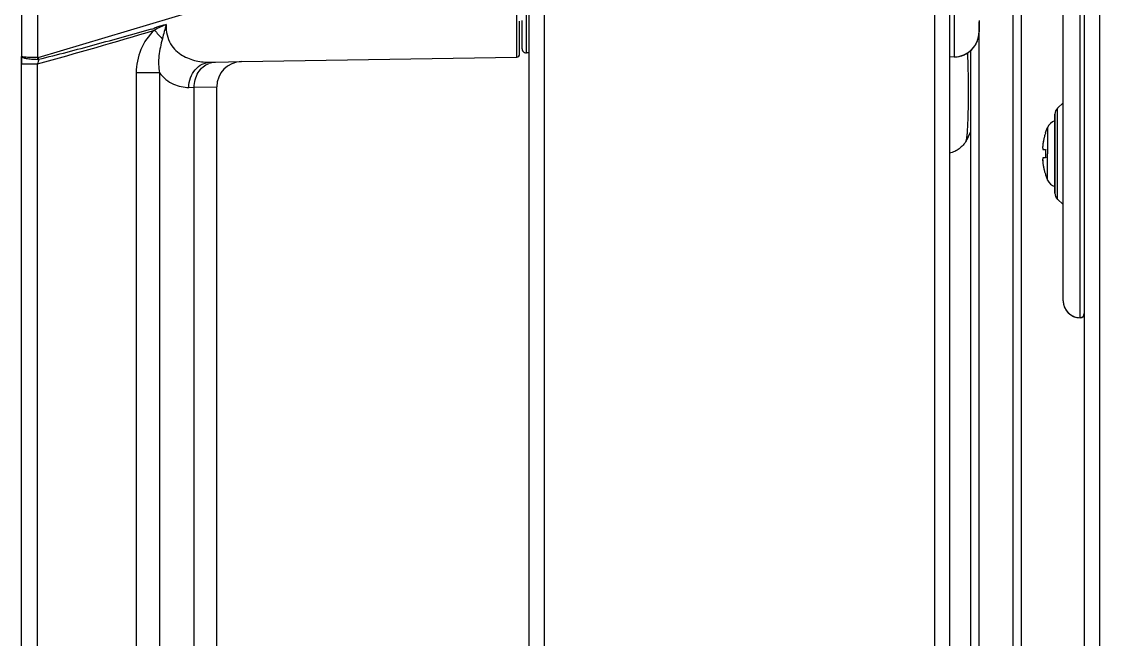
# Model space of a CAD drawing. Header units: millimetres. Extents: x -1584 to 3730, y -1918 to 2655.
# Drawn here: x -1584.1 to -1456, y 378.8 to 452.3 of the extents above; entities that cross this region are included whole.
import ezdxf

# ---------------------------------------------------------------- set-up
doc = ezdxf.new("R2010")
doc.units = ezdxf.units.MM
doc.header["$LTSCALE"] = 65.395
doc.layers.get('0').update_dxf_attribs({"linetype": 'CONTINUOUS'})
doc.layers.add('ASSI', color=7, linetype='CONTINUOUS')
doc.layers.add('GEOM', color=7, linetype='CONTINUOUS')

msp = doc.modelspace()

# ---------------------------------------------------------------- linework, layer by layer
at = {"linetype": 'Continuous'}
for p, q in [((-1523.83, 982.55), (-1523.83, -44.45)), ((-1522.03, 982.55), (-1522.03, -44.45)), ((-1475.63, 982.55), (-1475.63, -44.45)), ((-1473.83, 982.55), (-1473.83, -44.45)), ((-1457.83, 982.35), (-1457.83, 17.15)), ((-1456.03, 982.35), (-1456.03, -137.15)), ((-1524.13, 448.53), (-1524.13, 454.15)), ((-1524.93, 452.02), (-1524.93, 452.31)), ((-1524.63, 452.01), (-1524.63, 452.41)), ((-1524.93, 449.41), (-1524.93, 452.02)), ((-1524.63, 449.59), (-1524.63, 452.01)), ((-1524.63, 449.47), (-1524.63, 449.59)), ((-1524.93, 449.07), (-1524.93, 449.41)), ((-1524.93, 448.39), (-1524.93, 449.07)), ((-1524.63, 449.27), (-1524.63, 449.47)), ((-1524.63, 449.03), (-1524.63, 449.27)), ((-1523.83, 448.54), (-1524.13, 448.53)), ((-1561.68, 447.44), (-1561.05, 447.45)), ((-1561.05, 447.45), (-1557.97, 447.5)), ((-1557.97, 447.5), (-1525.28, 448.04)), ((-1560.92, 323.41), (-1560.92, 444.5)), ((-1462.44, 439.06), (-1462.19, 439.68)), ((-1462.19, 439.68), (-1462.19, 436.55)), ((-1462.44, 439.05), (-1462.43, 439.05)), ((-1462.77, 437.05), (-1462.43, 437.05)), ((-1462.43, 436.05), (-1462.77, 436.05)), ((-1462.19, 433.42), (-1462.19, 436.55)), ((-1462.43, 434.05), (-1462.44, 434.05)), ((-1462.44, 434.04), (-1462.19, 433.42))]:
    msp.add_line(p, q, dxfattribs=at)
for centre, radius, start, end in [((-1525.28, 448.39), 0.35, 270.9547, 359.9928), ((-1525.28, 448.39), 0.35, 330.319, 360), ((-1524.13, 449.03), 0.5, 180, 207.229), ((-1524.13, 449.03), 0.5, 180, 207.0699), ((-1524.13, 449.03), 0.5, 207.0699, 215.2672), ((-1524.13, 449.03), 0.5, 207.229, 215.121), ((-1524.13, 449.03), 0.5, 215.121, 235.3782), ((-1524.13, 449.03), 0.5, 215.2672, 235.2319), ((-1524.13, 449.03), 0.5, 235.3782, 243.2703), ((-1524.13, 449.03), 0.5, 235.2319, 243.4294), ((-1524.13, 449.03), 0.5, 243.2703, 270.5), ((-1524.13, 449.03), 0.5, 243.4294, 270.5), ((-1525.28, 448.39), 0.35, 270.9548, 300.6372), ((-1525.28, 448.39), 0.35, 300.6372, 314.2065), ((-1525.28, 448.39), 0.35, 314.2065, 330.319), ((-1460.83, 439.05), 1.5, 109.7942, 155.2801), ((-1455.75, 436.72), 7.07, 168.5567, 169.4127), ((-1455.77, 436.73), 7.05, 167.7185, 168.5566), ((-1455.78, 436.73), 7.04, 166.9837, 167.7185), ((-1455.78, 436.73), 7.04, 165.9949, 166.9837), ((-1455.79, 436.73), 7.03, 165.4204, 165.9948), ((-1455.8, 436.73), 7.02, 164.1688, 165.4204), ((-1455.8, 436.74), 7.02, 163.8631, 164.1686), ((-1455.81, 436.74), 7.01, 162.3057, 163.8632), ((-1455.81, 436.74), 7.01, 160.741, 162.3056), ((-1458.6, 437.3), 4.18, 176.6155, 177.6501), ((-1458.56, 437.3), 4.22, 177.649, 178.0509), ((-1458.54, 437.3), 4.24, 178.0511, 178.637), ((-1458.52, 437.3), 4.26, 178.6368, 179.1074), ((-1458.51, 437.3), 4.27, 179.1075, 179.5941), ((-1458.5, 437.3), 4.28, 179.594, 180.103), ((-1458.5, 437.3), 4.28, 180.103, 180.5368), ((-1458.51, 437.3), 4.27, 180.5366, 181.0914), ((-1458.52, 437.3), 4.26, 181.0915, 181.4776), ((-1458.54, 437.3), 4.24, 181.4773, 182.1159), ((-1458.56, 437.3), 4.21, 182.1162, 182.425), ((-1458.6, 437.3), 4.18, 182.424, 183.3847), ((-1455.63, 436.71), 7.19, 171.704, 173.2535), ((-1455.69, 436.71), 7.14, 171.1489, 171.7024), ((-1455.71, 436.72), 7.11, 170.1332, 171.1492), ((-1455.74, 436.72), 7.09, 169.4126, 170.1329), ((-1455.27, 436.55), 7.17, 176.0052, 180.0013), ((-1458.6, 435.8), 4.18, 176.6153, 177.576), ((-1458.56, 435.8), 4.21, 177.575, 177.8838), ((-1458.54, 435.8), 4.24, 177.8841, 178.5227), ((-1458.52, 435.8), 4.26, 178.5224, 178.9085), ((-1458.51, 435.8), 4.27, 178.9086, 179.4634), ((-1458.5, 435.8), 4.28, 179.4632, 179.8969), ((-1458.5, 435.8), 4.28, 179.8969, 180.406), ((-1458.5, 435.8), 4.27, 180.4059, 180.8925), ((-1458.52, 435.8), 4.26, 180.8925, 181.3633), ((-1458.54, 435.8), 4.24, 181.3631, 181.9489), ((-1458.56, 435.8), 4.22, 181.9491, 182.351), ((-1458.6, 435.8), 4.18, 182.3499, 183.3845), ((-1455.63, 436.39), 7.19, 186.7465, 188.296), ((-1455.27, 436.55), 7.17, 179.9987, 183.9948), ((-1455.69, 436.39), 7.14, 188.2976, 188.8511), ((-1455.71, 436.38), 7.11, 188.8508, 189.8668), ((-1455.74, 436.38), 7.09, 189.8671, 190.5874), ((-1455.75, 436.38), 7.07, 190.5873, 191.4433), ((-1455.77, 436.37), 7.05, 191.4434, 192.2815), ((-1455.78, 436.37), 7.04, 192.2815, 193.0163), ((-1455.78, 436.37), 7.04, 193.0163, 194.0051), ((-1455.79, 436.37), 7.03, 194.0052, 194.5796), ((-1455.8, 436.37), 7.02, 194.5796, 195.8312), ((-1455.8, 436.36), 7.02, 195.8314, 196.1369), ((-1455.81, 436.36), 7.01, 196.1368, 197.6943), ((-1455.81, 436.36), 7.01, 197.6944, 199.259), ((-1460.83, 434.05), 1.5, 204.7199, 250.2058)]:
    msp.add_arc(centre, radius, start, end, dxfattribs=at)
msp.add_open_spline([(-1525.28, 448.04), (-1525.27, 448.04), (-1525.28, 448.06), (-1525.27, 448.07), (-1525.27, 448.1), (-1525.27, 448.17), (-1525.27, 448.28), (-1525.26, 448.46), (-1525.26, 448.68), (-1525.26, 448.95), (-1525.25, 449.27), (-1525.25, 449.79), (-1525.25, 450.56), (-1525.25, 451.61), (-1525.25, 452.82), (-1525.25, 453.69), (-1525.25, 454.14)], degree=3, knots=[0, 0, 0, 0, 0.001068, 0.004108, 0.009156, 0.016221, 0.036431, 0.064781, 0.101246, 0.145768, 0.198286, 0.258685, 0.402441, 0.575443, 0.775508, 1, 1, 1, 1], dxfattribs=at)
at = {"layer": 'ASSI', "linetype": 'Continuous'}
for p, q in [((-1461.01, 441.97), (-1460.33, 442.59)), ((-1461.01, 441.97), (-1460.33, 442.59)), ((-1461.01, 431.13), (-1460.33, 430.51))]:
    msp.add_line(p, q, dxfattribs=at)
msp.add_arc((-1482.29, 444.05), 12.01, 330.1382, 335.8305, dxfattribs=at)
at = {"layer": 'GEOM', "linetype": 'Continuous'}
for p, q in [((-1584.1, 485.43), (-1584.1, 448.1)), ((-1582.2, 485.43), (-1582.2, 447.98)), ((-1458.33, 438.69), (-1458.33, 468.05)), ((-1582.13, 447.99), (-1525.3, 465.04)), ((-1466.33, 454.45), (-1466.33, 237.09)), ((-1465.33, 454.34), (-1465.33, 236.89)), ((-1465.33, 454.34), (-1465.33, 236.89)), ((-1460.33, 426.85), (-1460.33, 453.57)), ((-1470.33, 452.41), (-1470.33, 451.06)), ((-1470.33, 451.06), (-1470.33, 452.22)), ((-1470.33, 451.06), (-1470.33, 452.22)), ((-1470.33, 237.6), (-1470.33, 451.06)), ((-1471.33, 237.66), (-1471.33, 448.84)), ((-1471.33, 237.66), (-1471.33, 448.84)), ((-1584.11, 448.1), (-1584.11, 447.24)), ((-1584.1, 447.24), (-1584.1, 448.1)), ((-1584.1, 324.05), (-1584.1, 447.24)), ((-1584.1, 447.24), (-1582.21, 447.24)), ((-1582.21, 324.05), (-1582.21, 447.24)), ((-1561.68, 447.44), (-1561.05, 447.45)), ((-1561.05, 447.45), (-1557.97, 447.5)), ((-1557.97, 447.5), (-1525.28, 448.04)), ((-1473.29, 448.06), (-1473.83, 448.05)), ((-1570.49, 446.16), (-1570.49, 323.64)), ((-1567.73, 446.16), (-1570.49, 446.16)), ((-1567.73, 446.16), (-1567.73, 323.64)), ((-1564.23, 444.44), (-1563.6, 444.45)), ((-1563.6, 444.45), (-1560.92, 444.5)), ((-1563.6, 323.49), (-1563.6, 444.45)), ((-1461.01, 440.94), (-1461.01, 441.97)), ((-1461.33, 440.83), (-1461.33, 441.24)), ((-1461.33, 441.24), (-1461.33, 440.92)), ((-1461.33, 440.92), (-1461.33, 440.77)), ((-1461.33, 440.45), (-1461.33, 440.83)), ((-1461.33, 440.77), (-1461.33, 440.45)), ((-1461.01, 440.67), (-1461.01, 440.94)), ((-1461.01, 440.52), (-1461.01, 440.67)), ((-1461.33, 432.65), (-1461.33, 440.45)), ((-1461.33, 440.45), (-1461.33, 432.65)), ((-1461.01, 432.58), (-1461.01, 440.52)), ((-1471.87, 438.07), (-1471.87, 438.07)), ((-1458.33, 434.4), (-1458.33, 438.69)), ((-1458.33, 417.05), (-1458.33, 434.4)), ((-1461.33, 432.27), (-1461.33, 432.65)), ((-1461.33, 432.65), (-1461.33, 432.33)), ((-1461.33, 432.33), (-1461.33, 432.18)), ((-1461.33, 431.86), (-1461.33, 432.27)), ((-1461.33, 432.18), (-1461.33, 431.86)), ((-1461.01, 432.43), (-1461.01, 432.58)), ((-1461.01, 432.16), (-1461.01, 432.43)), ((-1461.01, 431.13), (-1461.01, 432.16)), ((-1460.33, 430.51), (-1461.01, 431.13)), ((-1460.33, 419.05), (-1460.33, 426.85)), ((-1460.33, 419.05), (-1460.33, 426.85)), ((-1458.33, 417.05), (-1458.33, 417.05)), ((-1458.33, 417.05), (-1458.33, 417.05))]:
    msp.add_line(p, q, dxfattribs=at)
for centre, radius, start, end in [((-1730.31, 986.7), 559.42, 285.351, 286.8309), ((-1516.11, 498.58), 70.48, 222.1895, 223.3194), ((-1473.33, 451.06), 3, 270.75, 360), ((-1473.33, 451.06), 3, 347.25, 360), ((-1473.33, 451.06), 3, 328.5571, 334.5), ((-1473.33, 451.06), 3, 334.5, 342.361), ((-1473.33, 451.06), 3, 342.361, 347.25), ((-1473.33, 451.06), 3, 288.0327, 296.25), ((-1473.33, 451.06), 3, 296.25, 301.8238), ((-1473.33, 451.06), 3, 301.8238, 309), ((-1473.33, 451.06), 3, 309, 315.1903), ((-1473.33, 451.06), 3, 315.1903, 321.75), ((-1473.33, 451.06), 3, 321.75, 328.5571), ((-1532.87, 435.54), 50.71, 166.0295, 166.6582), ((-1563.22, 447.87), 18.98, 179.676, 180.2988), ((-1585.88, 446.87), 3.91, 13.4993, 16.6767), ((-1560.99, 445.12), 2.33, 106.6474, 111.3147), ((-1557.92, 444.5), 3, 90.9548, 180), ((-1473.33, 451.06), 3, 270.75, 283.5), ((-1473.33, 451.06), 3, 283.5, 288.0327), ((-1460.33, 441.24), 1, 132.5104, 180), ((-1460.33, 431.86), 1, 180, 227.4896), ((-1458.33, 419.05), 2, 180, 195.7857), ((-1458.33, 419.05), 2, 180, 270), ((-1458.33, 419.05), 2, 195.7857, 201.0476), ((-1458.33, 419.05), 2, 201.0476, 211.5714), ((-1458.33, 419.05), 2, 211.5714, 217.8857), ((-1458.33, 419.05), 2, 217.8857, 227.3572), ((-1458.33, 419.05), 2, 227.3572, 234.1225), ((-1458.33, 417.55), 0.5, 270, 360), ((-1458.33, 417.55), 0.5, 338.228, 360), ((-1458.33, 419.05), 2, 234.1225, 243.1431), ((-1458.33, 419.05), 2, 243.1431, 250.159), ((-1458.33, 419.05), 2, 250.159, 258.9301), ((-1458.33, 419.05), 2, 258.9301, 270), ((-1458.33, 417.55), 0.5, 270, 272.8939), ((-1458.33, 417.55), 0.5, 272.8939, 285.3538), ((-1458.33, 417.55), 0.5, 285.3538, 294.6839), ((-1458.33, 417.55), 0.5, 294.6839, 307.7477), ((-1458.33, 417.55), 0.5, 307.7477, 316.456), ((-1458.33, 417.55), 0.5, 316.456, 330.971), ((-1458.33, 417.55), 0.5, 330.971, 338.228)]:
    msp.add_arc(centre, radius, start, end, dxfattribs=at)
for points, knots in [([(-1473.29, 456.06), (-1473.29, 455.54), (-1473.29, 454.52), (-1473.28, 453.26), (-1473.28, 452.3), (-1473.28, 451.63), (-1473.28, 451), (-1473.28, 450.42), (-1473.28, 449.89), (-1473.28, 449.43), (-1473.28, 449.02), (-1473.28, 448.73), (-1473.28, 448.53), (-1473.28, 448.41), (-1473.28, 448.3), (-1473.29, 448.22), (-1473.29, 448.16), (-1473.29, 448.12), (-1473.29, 448.1), (-1473.29, 448.08), (-1473.29, 448.07), (-1473.29, 448.06), (-1473.29, 448.06), (-1473.29, 448.06)], [0, 0, 0, 0, 0.195086, 0.382664, 0.471369, 0.555535, 0.634352, 0.707059, 0.772958, 0.831413, 0.881862, 0.92382, 0.941485, 0.956883, 0.969975, 0.980733, 0.989128, 0.992434, 0.995142, 0.997252, 0.998762, 0.999675, 1, 1, 1, 1]), ([(-1582.08, 447.78), (-1579.83, 448.33), (-1575.35, 449.51), (-1570.89, 450.77), (-1568.66, 451.41)], [0, 0, 0, 0, 0.500021, 1, 1, 1, 1]), ([(-1568.33, 451.24), (-1569.02, 450.61), (-1570.12, 449), (-1570.49, 447.1), (-1570.49, 446.16)], [0, 0, 0, 0, 0.499431, 1, 1, 1, 1]), ([(-1566.92, 451.92), (-1567.06, 451.88), (-1567.29, 451.81), (-1567.58, 451.73), (-1567.81, 451.67), (-1568.03, 451.61), (-1568.31, 451.48), (-1568.51, 451.35), (-1568.66, 451.31)], [0, 0, 0, 0, 0.249893, 0.375201, 0.500739, 0.625565, 0.750341, 1, 1, 1, 1]), ([(-1566.92, 451.92), (-1567, 451.64), (-1567.16, 451.07), (-1567.31, 450.5), (-1567.38, 450.22)], [0, 0, 0, 0, 0.50457, 1, 1, 1, 1]), ([(-1566.92, 451.92), (-1566.94, 451.5), (-1566.88, 450.7), (-1566.47, 449.62), (-1565.81, 448.8), (-1564.8, 448.05), (-1563.4, 447.53), (-1562.24, 447.43), (-1561.68, 447.44)], [0, 0, 0, 0, 0.159187, 0.305151, 0.43665, 0.558115, 0.784086, 1, 1, 1, 1]), ([(-1567.38, 450.22), (-1567.56, 449.56), (-1567.86, 448.22), (-1567.85, 446.83), (-1567.73, 446.16)], [0, 0, 0, 0, 0.500012, 1, 1, 1, 1]), ([(-1471.87, 438.07), (-1471.86, 438.09), (-1471.85, 438.14), (-1471.82, 438.23), (-1471.8, 438.34), (-1471.78, 438.49), (-1471.76, 438.67), (-1471.73, 438.96), (-1471.7, 439.39), (-1471.67, 439.98), (-1471.64, 440.66), (-1471.62, 441.41), (-1471.6, 442.21), (-1471.59, 443.05), (-1471.59, 444.2), (-1471.59, 445.6), (-1471.63, 447.15), (-1471.67, 448.13), (-1471.69, 448.57)], [0, 0, 0, 0, 0.005708, 0.014253, 0.025668, 0.039923, 0.056959, 0.076694, 0.123848, 0.180416, 0.245213, 0.316876, 0.393891, 0.474633, 0.557393, 0.721961, 0.873749, 1, 1, 1, 1]), ([(-1582.2, 447.98), (-1582.45, 447.98), (-1582.8, 447.99), (-1583.25, 448), (-1583.54, 448.02), (-1583.76, 448.03), (-1583.95, 448.05), (-1584.04, 448.07), (-1584.1, 448.09), (-1584.1, 448.1)], [0, 0, 0, 0, 0.384028, 0.555885, 0.705922, 0.828825, 0.920324, 0.977461, 1, 1, 1, 1]), ([(-1584.1, 448.1), (-1584.1, 448.08), (-1584.05, 448.03), (-1583.87, 447.95), (-1583.49, 447.87), (-1582.9, 447.8), (-1582.45, 447.78), (-1582.2, 447.77)], [0, 0, 0, 0, 0.033521, 0.094968, 0.309626, 0.625507, 1, 1, 1, 1]), ([(-1564.23, 444.44), (-1564.23, 444.82), (-1564.1, 445.59), (-1563.55, 446.57), (-1562.71, 447.26), (-1562.01, 447.43), (-1561.68, 447.44)], [0, 0, 0, 0, 0.266375, 0.523293, 0.766628, 1, 1, 1, 1]), ([(-1563.6, 444.45), (-1563.6, 445.05), (-1563.36, 445.98), (-1562.59, 446.89), (-1562.1, 447.19), (-1561.84, 447.29)], [0, 0, 0, 0, 0.516029, 0.763262, 1, 1, 1, 1]), ([(-1567.73, 446.16), (-1567.28, 445.6), (-1566.21, 444.7), (-1564.84, 444.43), (-1564.23, 444.44)], [0, 0, 0, 0, 0.538324, 1, 1, 1, 1]), ([(-1471.87, 438.07), (-1471.98, 437.9), (-1472.22, 437.56), (-1472.68, 437.13), (-1473.22, 436.81), (-1473.63, 436.67), (-1473.83, 436.62)], [0, 0, 0, 0, 0.246341, 0.496544, 0.748019, 1, 1, 1, 1])]:
    msp.add_open_spline(points, degree=3, knots=knots, dxfattribs=at)
for points in [[(-1568.66, 451.41), (-1568.66, 451.38), (-1568.66, 451.34), (-1568.66, 451.31)], [(-1566.92, 451.92), (-1567.39, 451.71), (-1567.87, 451.49), (-1568.33, 451.24)], [(-1582.13, 447.99), (-1582.16, 447.98), (-1582.18, 447.98), (-1582.2, 447.98)], [(-1582.2, 447.77), (-1582.16, 447.77), (-1582.12, 447.78), (-1582.08, 447.78)], [(-1561.66, 447.35), (-1561.46, 447.41), (-1561.25, 447.44), (-1561.05, 447.45)]]:
    msp.add_open_spline(points, degree=3, dxfattribs=at)

doc.saveas('drawing.dxf')
